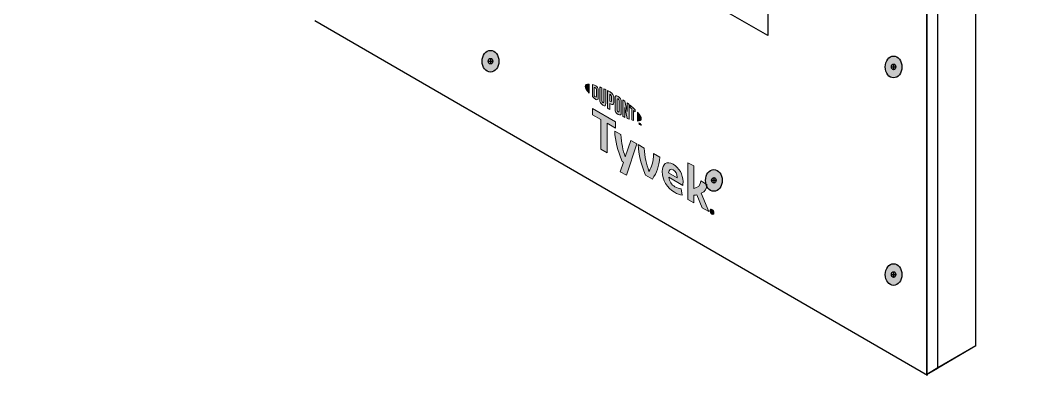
# Model space of a CAD drawing. Header units: inches. Extents: x -20.7 to 76.3, y -55.2 to 19.1.
# Drawn here: x 57.43 to 63.53, y -47.46 to -45.18 of the extents above; entities that cross this region are included whole.
import ezdxf

# ---------------------------------------------------------------- set-up
doc = ezdxf.new("R2010")
doc.units = ezdxf.units.IN
doc.header["$MEASUREMENT"] = 0
for name, color, linetype, lineweight in [('G-ANNO-TTLB', 7, 'Continuous', 0), ('LOGOS', 7, 'Continuous', 0), ('TYVEK', 7, 'Continuous', 0), ('wall scratch', 7, 'Continuous', 0)]:
    doc.layers.add(name, color=color, linetype=linetype, lineweight=lineweight)

# ---------------------------------------------------------------- blocks, each defined once
blk = doc.blocks.new('Block_142')
at = {"layer": 'TYVEK', "color": 2, "lineweight": 25, "true_color": 0xffff00}
for points in [[(60.5422, -41.8485)], [(60.5422, -46.0348)]]:
    blk.add_lwpolyline(points, dxfattribs=at)
blk = doc.blocks.new('Block_143')
at = {"layer": 'TYVEK', "color": 1, "lineweight": 25, "true_color": 0xff0000}
for points in [[(60.545, -41.5139)], [(60.545, -46.0307)]]:
    blk.add_lwpolyline(points, dxfattribs=at)
blk = doc.blocks.new('Block_548')
at = {"layer": 'LOGOS', "true_color": 0x848484, "transparency": 33554687}
h = blk.add_hatch(color=252, dxfattribs=at)
h.dxf.hatch_style = 2
edge = h.paths.add_edge_path()
edge.add_spline(control_points=[(60.8743, -45.5824), (60.8743, -45.5924), (60.8828, -45.6067), (60.8976, -45.6233), (60.8976, -45.6233), (60.8976, -45.5685), (60.8976, -45.5685), (60.8828, -45.568), (60.8743, -45.5724), (60.8743, -45.5824)], knot_values=[0, 0, 0, 0, 1, 1, 1, 2, 2, 2, 3, 3, 3, 3], degree=3, periodic=0)
h = blk.add_hatch(color=252, dxfattribs=at)
h.dxf.hatch_style = 2
edge = h.paths.add_edge_path()
edge.add_spline(control_points=[(60.9422, -45.6439), (60.9422, -45.6481), (60.94, -45.6482), (60.9373, -45.6467), (60.9353, -45.6455), (60.9321, -45.6428), (60.9295, -45.6405), (60.9295, -45.6405), (60.9295, -45.5882), (60.9295, -45.5882), (60.9321, -45.5889), (60.9353, -45.5899), (60.9373, -45.5911), (60.94, -45.5926), (60.9422, -45.5952), (60.9422, -45.5994), (60.9422, -45.5994), (60.9422, -45.6439), (60.9422, -45.6439)], knot_values=[0, 0, 0, 0, 1, 1, 1, 2, 2, 2, 3, 3, 3, 4, 4, 4, 5, 5, 5, 6, 6, 6, 6], degree=3, periodic=0)
edge = h.paths.add_edge_path()
edge.add_spline(control_points=[(60.939, -45.5784), (60.9349, -45.576), (60.9289, -45.5739), (60.9181, -45.5715), (60.9181, -45.5715), (60.9181, -45.6441), (60.9181, -45.6441), (60.9276, -45.6529), (60.9349, -45.659), (60.939, -45.6614), (60.9486, -45.6669), (60.954, -45.6633), (60.954, -45.6526), (60.954, -45.6526), (60.954, -45.6044), (60.954, -45.6044), (60.954, -45.5937), (60.9486, -45.5839), (60.939, -45.5784)], knot_values=[0, 0, 0, 0, 1, 1, 1, 2, 2, 2, 3, 3, 3, 4, 4, 4, 5, 5, 5, 6, 6, 6, 6], degree=3, periodic=0)
h = blk.add_hatch(color=252, dxfattribs=at)
h.dxf.hatch_style = 2
edge = h.paths.add_edge_path()
edge.add_spline(control_points=[(60.9872, -45.6784), (60.9872, -45.6826), (60.9859, -45.6845), (60.9814, -45.6813), (60.9769, -45.678), (60.9757, -45.6752), (60.9757, -45.6702), (60.9757, -45.6702), (60.9757, -45.5912), (60.9757, -45.5912), (60.9727, -45.5899), (60.966, -45.5871), (60.9632, -45.5859), (60.9632, -45.5859), (60.9632, -45.6658), (60.9632, -45.6658), (60.9632, -45.6785), (60.9686, -45.6866), (60.9814, -45.6957), (60.9931, -45.704), (61.0002, -45.7013), (61.0002, -45.6872), (61.0002, -45.6872), (61.0002, -45.6028), (61.0002, -45.6028), (60.9978, -45.6015), (60.9898, -45.5977), (60.9872, -45.5965), (60.9872, -45.5965), (60.9872, -45.6784), (60.9872, -45.6784)], knot_values=[0, 0, 0, 0, 1, 1, 1, 2, 2, 2, 3, 3, 3, 4, 4, 4, 5, 5, 5, 6, 6, 6, 7, 7, 7, 8, 8, 8, 9, 9, 9, 10, 10, 10, 10], degree=3, periodic=0)
h = blk.add_hatch(color=252, dxfattribs=at)
h.dxf.hatch_style = 2
edge = h.paths.add_edge_path()
edge.add_spline(control_points=[(61.0347, -45.6711), (61.0347, -45.6757), (61.0333, -45.6772), (61.028, -45.6742), (61.028, -45.6742), (61.0234, -45.6715), (61.0234, -45.6715), (61.0234, -45.6715), (61.0234, -45.6296), (61.0234, -45.6296), (61.0255, -45.6306), (61.0265, -45.6312), (61.0278, -45.6319), (61.0335, -45.6353), (61.0347, -45.6384), (61.0347, -45.6431), (61.0347, -45.6431), (61.0347, -45.6711), (61.0347, -45.6711)], knot_values=[0, 0, 0, 0, 1, 1, 1, 2, 2, 2, 3, 3, 3, 4, 4, 4, 5, 5, 5, 6, 6, 6, 6], degree=3, periodic=0)
edge = h.paths.add_edge_path()
edge.add_spline(control_points=[(61.0285, -45.6175), (61.0263, -45.6162), (61.018, -45.6118), (61.0104, -45.6079), (61.0104, -45.6079), (61.0104, -45.7142), (61.0104, -45.7142), (61.013, -45.7159), (61.0198, -45.7202), (61.0234, -45.7224), (61.0234, -45.7224), (61.0234, -45.6863), (61.0234, -45.6863), (61.0234, -45.6863), (61.0285, -45.6892), (61.0285, -45.6892), (61.0422, -45.6971), (61.0478, -45.6933), (61.0478, -45.6798), (61.0478, -45.6798), (61.0478, -45.6485), (61.0478, -45.6485), (61.0478, -45.6353), (61.0415, -45.625), (61.0285, -45.6175)], knot_values=[0, 0, 0, 0, 1, 1, 1, 2, 2, 2, 3, 3, 3, 4, 4, 4, 5, 5, 5, 6, 6, 6, 7, 7, 7, 8, 8, 8, 8], degree=3, periodic=0)
h = blk.add_hatch(color=252, dxfattribs=at)
h.dxf.hatch_style = 2
edge = h.paths.add_edge_path()
edge.add_spline(control_points=[(61.0812, -45.7351), (61.0812, -45.7393), (61.08, -45.7408), (61.0754, -45.7383), (61.0706, -45.7357), (61.0693, -45.7326), (61.0693, -45.7283), (61.0693, -45.7283), (61.0693, -45.662), (61.0693, -45.662), (61.0693, -45.6576), (61.0706, -45.656), (61.0754, -45.6589), (61.08, -45.6617), (61.0812, -45.6646), (61.0812, -45.6688), (61.0812, -45.6688), (61.0812, -45.7351), (61.0812, -45.7351)], knot_values=[0, 0, 0, 0, 1, 1, 1, 2, 2, 2, 3, 3, 3, 4, 4, 4, 5, 5, 5, 6, 6, 6, 6], degree=3, periodic=0)
edge = h.paths.add_edge_path()
edge.add_spline(control_points=[(61.0754, -45.644), (61.0633, -45.6364), (61.0561, -45.6383), (61.0561, -45.6523), (61.0561, -45.6523), (61.0561, -45.7219), (61.0561, -45.7219), (61.0561, -45.7366), (61.0626, -45.7465), (61.0754, -45.7532), (61.0879, -45.7598), (61.0944, -45.7581), (61.0944, -45.7424), (61.0944, -45.7424), (61.0944, -45.676), (61.0944, -45.676), (61.0944, -45.661), (61.0885, -45.6523), (61.0754, -45.644)], knot_values=[0, 0, 0, 0, 1, 1, 1, 2, 2, 2, 3, 3, 3, 4, 4, 4, 5, 5, 5, 6, 6, 6, 6], degree=3, periodic=0)
h = blk.add_hatch(color=252, dxfattribs=at)
h.dxf.hatch_style = 2
edge = h.paths.add_edge_path()
edge.add_spline(control_points=[(61.1305, -45.7351), (61.1305, -45.7351), (61.1161, -45.6727), (61.1161, -45.6727), (61.1121, -45.6698), (61.1074, -45.6665), (61.1037, -45.664), (61.1037, -45.664), (61.1037, -45.766), (61.1037, -45.766), (61.1063, -45.7672), (61.1129, -45.7701), (61.1163, -45.7716), (61.1163, -45.7716), (61.1152, -45.7109), (61.1152, -45.7109), (61.1152, -45.7109), (61.1305, -45.7775), (61.1305, -45.7775), (61.1338, -45.7787), (61.1385, -45.7805), (61.1417, -45.7817), (61.1417, -45.7817), (61.1417, -45.692), (61.1417, -45.692), (61.1384, -45.6894), (61.1325, -45.6849), (61.1296, -45.6827), (61.1296, -45.6827), (61.1305, -45.7351), (61.1305, -45.7351)], knot_values=[0, 0, 0, 0, 1, 1, 1, 2, 2, 2, 3, 3, 3, 4, 4, 4, 5, 5, 5, 6, 6, 6, 7, 7, 7, 8, 8, 8, 9, 9, 9, 10, 10, 10, 10], degree=3, periodic=0)
h = blk.add_hatch(color=252, dxfattribs=at)
h.dxf.hatch_style = 2
edge = h.paths.add_edge_path()
edge.add_spline(control_points=[(61.1481, -45.7114), (61.1513, -45.7139), (61.1545, -45.7165), (61.1576, -45.7191), (61.1576, -45.7191), (61.1576, -45.7869), (61.1576, -45.7869), (61.1604, -45.7878), (61.1657, -45.7893), (61.1693, -45.7901), (61.1693, -45.7901), (61.1693, -45.729), (61.1693, -45.729), (61.1726, -45.732), (61.1758, -45.7348), (61.1788, -45.7375), (61.1788, -45.7375), (61.1788, -45.7244), (61.1788, -45.7244), (61.1695, -45.7154), (61.1597, -45.7067), (61.1481, -45.6972), (61.1481, -45.6972), (61.1481, -45.7114), (61.1481, -45.7114)], knot_values=[0, 0, 0, 0, 1, 1, 1, 2, 2, 2, 3, 3, 3, 4, 4, 4, 5, 5, 5, 6, 6, 6, 7, 7, 7, 8, 8, 8, 8], degree=3, periodic=0)
h = blk.add_hatch(color=252, dxfattribs=at)
h.dxf.hatch_style = 2
edge = h.paths.add_edge_path()
edge.add_spline(control_points=[(61.2161, -45.7797), (61.2161, -45.7897), (61.2076, -45.7942), (61.1928, -45.7937), (61.1928, -45.7937), (61.1928, -45.7389), (61.1928, -45.7389), (61.2076, -45.7555), (61.2161, -45.7697), (61.2161, -45.7797)], knot_values=[0, 0, 0, 0, 1, 1, 1, 2, 2, 2, 3, 3, 3, 3], degree=3, periodic=0)
h = blk.add_hatch(color=252, dxfattribs=at)
h.dxf.hatch_style = 2
edge = h.paths.add_edge_path()
edge.add_spline(control_points=[(61.2092, -45.8086), (61.2092, -45.8086), (61.2106, -45.8094), (61.2106, -45.8094), (61.2106, -45.8094), (61.2126, -45.8144), (61.2126, -45.8144), (61.2126, -45.8144), (61.2147, -45.8118), (61.2147, -45.8118), (61.2147, -45.8118), (61.2161, -45.8126), (61.2161, -45.8126), (61.2161, -45.8126), (61.2161, -45.8205), (61.2161, -45.8205), (61.2161, -45.8205), (61.2148, -45.8198), (61.2148, -45.8198), (61.2148, -45.8198), (61.2148, -45.8142), (61.2148, -45.8142), (61.2148, -45.8142), (61.2127, -45.8167), (61.2127, -45.8167), (61.2127, -45.8167), (61.2126, -45.8166), (61.2126, -45.8166), (61.2126, -45.8166), (61.2104, -45.8116), (61.2104, -45.8116), (61.2104, -45.8116), (61.2104, -45.8173), (61.2104, -45.8173), (61.2104, -45.8173), (61.2092, -45.8165), (61.2092, -45.8165), (61.2092, -45.8165), (61.2092, -45.8086), (61.2092, -45.8086)], knot_values=[0, 0, 0, 0, 1, 1, 1, 2, 2, 2, 3, 3, 3, 4, 4, 4, 5, 5, 5, 6, 6, 6, 7, 7, 7, 8, 8, 8, 9, 9, 9, 10, 10, 10, 11, 11, 11, 12, 12, 12, 13, 13, 13, 13], degree=3, periodic=0)
edge = h.paths.add_edge_path()
edge.add_spline(control_points=[(61.2042, -45.8072), (61.2042, -45.8072), (61.2021, -45.8059), (61.2021, -45.8059), (61.2021, -45.8059), (61.2021, -45.8046), (61.2021, -45.8046), (61.2021, -45.8046), (61.2077, -45.8078), (61.2077, -45.8078), (61.2077, -45.8078), (61.2077, -45.8092), (61.2077, -45.8092), (61.2077, -45.8092), (61.2056, -45.8079), (61.2056, -45.8079), (61.2056, -45.8079), (61.2056, -45.8144), (61.2056, -45.8144), (61.2056, -45.8144), (61.2042, -45.8137), (61.2042, -45.8137), (61.2042, -45.8137), (61.2042, -45.8072), (61.2042, -45.8072)], knot_values=[0, 0, 0, 0, 1, 1, 1, 2, 2, 2, 3, 3, 3, 4, 4, 4, 5, 5, 5, 6, 6, 6, 7, 7, 7, 8, 8, 8, 8], degree=3, periodic=0)
at = {"layer": 'LOGOS'}
for points, knots in [([(60.8743, -45.5824), (60.8743, -45.5924), (60.8828, -45.6067), (60.8976, -45.6233), (60.8976, -45.6233), (60.8976, -45.5685), (60.8976, -45.5685), (60.8828, -45.568), (60.8743, -45.5724), (60.8743, -45.5824)], [0, 0, 0, 0, 1, 1, 1, 2, 2, 2, 3, 3, 3, 3]), ([(60.939, -45.5784), (60.9349, -45.576), (60.9289, -45.5739), (60.9181, -45.5715), (60.9181, -45.5715), (60.9181, -45.6441), (60.9181, -45.6441), (60.9276, -45.6529), (60.9349, -45.659), (60.939, -45.6614), (60.9486, -45.6669), (60.954, -45.6633), (60.954, -45.6526), (60.954, -45.6526), (60.954, -45.6044), (60.954, -45.6044), (60.954, -45.5937), (60.9486, -45.5839), (60.939, -45.5784)], [0, 0, 0, 0, 1, 1, 1, 2, 2, 2, 3, 3, 3, 4, 4, 4, 5, 5, 5, 6, 6, 6, 6]), ([(60.9422, -45.6439), (60.9422, -45.6481), (60.94, -45.6482), (60.9373, -45.6467), (60.9353, -45.6455), (60.9321, -45.6428), (60.9295, -45.6405), (60.9295, -45.6405), (60.9295, -45.5882), (60.9295, -45.5882), (60.9321, -45.5889), (60.9353, -45.5899), (60.9373, -45.5911), (60.94, -45.5926), (60.9422, -45.5952), (60.9422, -45.5994), (60.9422, -45.5994), (60.9422, -45.6439), (60.9422, -45.6439)], [0, 0, 0, 0, 1, 1, 1, 2, 2, 2, 3, 3, 3, 4, 4, 4, 5, 5, 5, 6, 6, 6, 6]), ([(60.9872, -45.6784), (60.9872, -45.6826), (60.9859, -45.6845), (60.9814, -45.6813), (60.9769, -45.678), (60.9757, -45.6752), (60.9757, -45.6702), (60.9757, -45.6702), (60.9757, -45.5912), (60.9757, -45.5912), (60.9727, -45.5899), (60.966, -45.5871), (60.9632, -45.5859), (60.9632, -45.5859), (60.9632, -45.6658), (60.9632, -45.6658), (60.9632, -45.6785), (60.9686, -45.6866), (60.9814, -45.6957), (60.9931, -45.704), (61.0002, -45.7013), (61.0002, -45.6872), (61.0002, -45.6872), (61.0002, -45.6028), (61.0002, -45.6028), (60.9978, -45.6015), (60.9898, -45.5977), (60.9872, -45.5965), (60.9872, -45.5965), (60.9872, -45.6784), (60.9872, -45.6784)], [0, 0, 0, 0, 1, 1, 1, 2, 2, 2, 3, 3, 3, 4, 4, 4, 5, 5, 5, 6, 6, 6, 7, 7, 7, 8, 8, 8, 9, 9, 9, 10, 10, 10, 10]), ([(61.0285, -45.6175), (61.0263, -45.6162), (61.018, -45.6118), (61.0104, -45.6079), (61.0104, -45.6079), (61.0104, -45.7142), (61.0104, -45.7142), (61.013, -45.7159), (61.0198, -45.7202), (61.0234, -45.7224), (61.0234, -45.7224), (61.0234, -45.6863), (61.0234, -45.6863), (61.0234, -45.6863), (61.0285, -45.6892), (61.0285, -45.6892), (61.0422, -45.6971), (61.0478, -45.6933), (61.0478, -45.6798), (61.0478, -45.6798), (61.0478, -45.6485), (61.0478, -45.6485), (61.0478, -45.6353), (61.0415, -45.625), (61.0285, -45.6175)], [0, 0, 0, 0, 1, 1, 1, 2, 2, 2, 3, 3, 3, 4, 4, 4, 5, 5, 5, 6, 6, 6, 7, 7, 7, 8, 8, 8, 8]), ([(61.0347, -45.6711), (61.0347, -45.6757), (61.0333, -45.6772), (61.028, -45.6742), (61.028, -45.6742), (61.0234, -45.6715), (61.0234, -45.6715), (61.0234, -45.6715), (61.0234, -45.6296), (61.0234, -45.6296), (61.0255, -45.6306), (61.0265, -45.6312), (61.0278, -45.6319), (61.0335, -45.6353), (61.0347, -45.6384), (61.0347, -45.6431), (61.0347, -45.6431), (61.0347, -45.6711), (61.0347, -45.6711)], [0, 0, 0, 0, 1, 1, 1, 2, 2, 2, 3, 3, 3, 4, 4, 4, 5, 5, 5, 6, 6, 6, 6]), ([(61.0754, -45.644), (61.0633, -45.6364), (61.0561, -45.6383), (61.0561, -45.6523), (61.0561, -45.6523), (61.0561, -45.7219), (61.0561, -45.7219), (61.0561, -45.7366), (61.0626, -45.7465), (61.0754, -45.7532), (61.0879, -45.7598), (61.0944, -45.7581), (61.0944, -45.7424), (61.0944, -45.7424), (61.0944, -45.676), (61.0944, -45.676), (61.0944, -45.661), (61.0885, -45.6523), (61.0754, -45.644)], [0, 0, 0, 0, 1, 1, 1, 2, 2, 2, 3, 3, 3, 4, 4, 4, 5, 5, 5, 6, 6, 6, 6]), ([(61.0812, -45.7351), (61.0812, -45.7393), (61.08, -45.7408), (61.0754, -45.7383), (61.0706, -45.7357), (61.0693, -45.7326), (61.0693, -45.7283), (61.0693, -45.7283), (61.0693, -45.662), (61.0693, -45.662), (61.0693, -45.6576), (61.0706, -45.656), (61.0754, -45.6589), (61.08, -45.6617), (61.0812, -45.6646), (61.0812, -45.6688), (61.0812, -45.6688), (61.0812, -45.7351), (61.0812, -45.7351)], [0, 0, 0, 0, 1, 1, 1, 2, 2, 2, 3, 3, 3, 4, 4, 4, 5, 5, 5, 6, 6, 6, 6]), ([(61.1305, -45.7351), (61.1305, -45.7351), (61.1161, -45.6727), (61.1161, -45.6727), (61.1121, -45.6698), (61.1074, -45.6665), (61.1037, -45.664), (61.1037, -45.664), (61.1037, -45.766), (61.1037, -45.766), (61.1063, -45.7672), (61.1129, -45.7701), (61.1163, -45.7716), (61.1163, -45.7716), (61.1152, -45.7109), (61.1152, -45.7109), (61.1152, -45.7109), (61.1305, -45.7775), (61.1305, -45.7775), (61.1338, -45.7787), (61.1385, -45.7805), (61.1417, -45.7817), (61.1417, -45.7817), (61.1417, -45.692), (61.1417, -45.692), (61.1384, -45.6894), (61.1325, -45.6849), (61.1296, -45.6827), (61.1296, -45.6827), (61.1305, -45.7351), (61.1305, -45.7351)], [0, 0, 0, 0, 1, 1, 1, 2, 2, 2, 3, 3, 3, 4, 4, 4, 5, 5, 5, 6, 6, 6, 7, 7, 7, 8, 8, 8, 9, 9, 9, 10, 10, 10, 10]), ([(61.1481, -45.7114), (61.1513, -45.7139), (61.1545, -45.7165), (61.1576, -45.7191), (61.1576, -45.7191), (61.1576, -45.7869), (61.1576, -45.7869), (61.1604, -45.7878), (61.1657, -45.7893), (61.1693, -45.7901), (61.1693, -45.7901), (61.1693, -45.729), (61.1693, -45.729), (61.1726, -45.732), (61.1758, -45.7348), (61.1788, -45.7375), (61.1788, -45.7375), (61.1788, -45.7244), (61.1788, -45.7244), (61.1695, -45.7154), (61.1597, -45.7067), (61.1481, -45.6972), (61.1481, -45.6972), (61.1481, -45.7114), (61.1481, -45.7114)], [0, 0, 0, 0, 1, 1, 1, 2, 2, 2, 3, 3, 3, 4, 4, 4, 5, 5, 5, 6, 6, 6, 7, 7, 7, 8, 8, 8, 8]), ([(61.2161, -45.7797), (61.2161, -45.7897), (61.2076, -45.7942), (61.1928, -45.7937), (61.1928, -45.7937), (61.1928, -45.7389), (61.1928, -45.7389), (61.2076, -45.7555), (61.2161, -45.7697), (61.2161, -45.7797)], [0, 0, 0, 0, 1, 1, 1, 2, 2, 2, 3, 3, 3, 3]), ([(61.2042, -45.8072), (61.2042, -45.8072), (61.2021, -45.8059), (61.2021, -45.8059), (61.2021, -45.8059), (61.2021, -45.8046), (61.2021, -45.8046), (61.2021, -45.8046), (61.2077, -45.8078), (61.2077, -45.8078), (61.2077, -45.8078), (61.2077, -45.8092), (61.2077, -45.8092), (61.2077, -45.8092), (61.2056, -45.8079), (61.2056, -45.8079), (61.2056, -45.8079), (61.2056, -45.8144), (61.2056, -45.8144), (61.2056, -45.8144), (61.2042, -45.8137), (61.2042, -45.8137), (61.2042, -45.8137), (61.2042, -45.8072), (61.2042, -45.8072)], [0, 0, 0, 0, 1, 1, 1, 2, 2, 2, 3, 3, 3, 4, 4, 4, 5, 5, 5, 6, 6, 6, 7, 7, 7, 8, 8, 8, 8]), ([(61.2092, -45.8086), (61.2092, -45.8086), (61.2106, -45.8094), (61.2106, -45.8094), (61.2106, -45.8094), (61.2126, -45.8144), (61.2126, -45.8144), (61.2126, -45.8144), (61.2147, -45.8118), (61.2147, -45.8118), (61.2147, -45.8118), (61.2161, -45.8126), (61.2161, -45.8126), (61.2161, -45.8126), (61.2161, -45.8205), (61.2161, -45.8205), (61.2161, -45.8205), (61.2148, -45.8198), (61.2148, -45.8198), (61.2148, -45.8198), (61.2148, -45.8142), (61.2148, -45.8142), (61.2148, -45.8142), (61.2127, -45.8167), (61.2127, -45.8167), (61.2127, -45.8167), (61.2126, -45.8166), (61.2126, -45.8166), (61.2126, -45.8166), (61.2104, -45.8116), (61.2104, -45.8116), (61.2104, -45.8116), (61.2104, -45.8173), (61.2104, -45.8173), (61.2104, -45.8173), (61.2092, -45.8165), (61.2092, -45.8165), (61.2092, -45.8165), (61.2092, -45.8086), (61.2092, -45.8086)], [0, 0, 0, 0, 1, 1, 1, 2, 2, 2, 3, 3, 3, 4, 4, 4, 5, 5, 5, 6, 6, 6, 7, 7, 7, 8, 8, 8, 9, 9, 9, 10, 10, 10, 11, 11, 11, 12, 12, 12, 13, 13, 13, 13])]:
    blk.add_open_spline(points, degree=3, knots=knots, dxfattribs=at)
blk = doc.blocks.new('Block_552')
at = {"layer": 'LOGOS', "true_color": 0x848484, "transparency": 33554687}
h = blk.add_hatch(color=252, dxfattribs=at)
h.dxf.hatch_style = 2
h.paths.add_polyline_path([(61.0584, -45.7981), (60.9181, -45.7171), (60.9181, -45.7552), (60.9688, -45.7845), (60.9688, -45.965), (61.0078, -45.9875), (61.0078, -45.807), (61.0584, -45.8362)])
h = blk.add_hatch(color=252, dxfattribs=at)
h.dxf.hatch_style = 2
edge = h.paths.add_edge_path()
edge.add_spline(control_points=[(61.2916, -45.9918), (61.2892, -46.0438), (61.2788, -46.074), (61.2628, -46.1), (61.2472, -46.0558), (61.2372, -46.0137), (61.2342, -45.9586), (61.2342, -45.9586), (61.1963, -45.9367), (61.1963, -45.9367), (61.2004, -46.0019), (61.2126, -46.0492), (61.2421, -46.1227), (61.2421, -46.1227), (61.2837, -46.1468), (61.2837, -46.1468), (61.3121, -46.1066), (61.3238, -46.0731), (61.3292, -46.0135), (61.3292, -46.0135), (61.2916, -45.9918), (61.2916, -45.9918)], knot_values=[0, 0, 0, 0, 1, 1, 1, 2, 2, 2, 3, 3, 3, 4, 4, 4, 5, 5, 5, 6, 6, 6, 7, 7, 7, 7], degree=3, periodic=0)
h = blk.add_hatch(color=252, dxfattribs=at)
h.dxf.hatch_style = 2
edge = h.paths.add_edge_path()
edge.add_spline(control_points=[(61.3829, -46.1091), (61.3829, -46.1091), (61.4346, -46.139), (61.4346, -46.139), (61.4346, -46.139), (61.4346, -46.1352), (61.4346, -46.1352), (61.4346, -46.1177), (61.4265, -46.1002), (61.4115, -46.0916), (61.3957, -46.0825), (61.3853, -46.0893), (61.3829, -46.1091)], knot_values=[0, 0, 0, 0, 1, 1, 1, 2, 2, 2, 3, 3, 3, 4, 4, 4, 4], degree=3, periodic=0)
edge = h.paths.add_edge_path()
edge.add_spline(control_points=[(61.4654, -46.2448), (61.4534, -46.2441), (61.4357, -46.2383), (61.4178, -46.2279), (61.3739, -46.2026), (61.3439, -46.1534), (61.3439, -46.1016), (61.3439, -46.0519), (61.3714, -46.0341), (61.4115, -46.0572), (61.4472, -46.0778), (61.4706, -46.1204), (61.4706, -46.1622), (61.4706, -46.1716), (61.4701, -46.1794), (61.4695, -46.1853), (61.4695, -46.1853), (61.3834, -46.1356), (61.3834, -46.1356), (61.387, -46.1627), (61.3998, -46.1813), (61.4216, -46.1939), (61.4349, -46.2016), (61.4477, -46.2056), (61.4594, -46.2067), (61.4594, -46.2067), (61.4654, -46.2448), (61.4654, -46.2448)], knot_values=[0, 0, 0, 0, 1, 1, 1, 2, 2, 2, 3, 3, 3, 4, 4, 4, 5, 5, 5, 6, 6, 6, 7, 7, 7, 8, 8, 8, 9, 9, 9, 9], degree=3, periodic=0)
h = blk.add_hatch(color=252, dxfattribs=at)
h.dxf.hatch_style = 2
edge = h.paths.add_edge_path()
edge.add_spline(control_points=[(61.582, -46.2337), (61.582, -46.2337), (61.6272, -46.3451), (61.6272, -46.3451), (61.6272, -46.3451), (61.5864, -46.3215), (61.5864, -46.3215), (61.5864, -46.3215), (61.555, -46.2425), (61.555, -46.2425), (61.5493, -46.2439), (61.5433, -46.2451), (61.5368, -46.246), (61.5368, -46.246), (61.5368, -46.2929), (61.5368, -46.2929), (61.5368, -46.2929), (61.4992, -46.2712), (61.4992, -46.2712), (61.4992, -46.2712), (61.4992, -46.0473), (61.4992, -46.0473), (61.4992, -46.0473), (61.5368, -46.0668), (61.5368, -46.0668), (61.5368, -46.0668), (61.5368, -46.2045), (61.5368, -46.2045), (61.5624, -46.2003), (61.5749, -46.1856), (61.5793, -46.1579), (61.5793, -46.1579), (61.6166, -46.1794), (61.6166, -46.1794), (61.6158, -46.2058), (61.6038, -46.2229), (61.582, -46.2337)], knot_values=[0, 0, 0, 0, 1, 1, 1, 2, 2, 2, 3, 3, 3, 4, 4, 4, 5, 5, 5, 6, 6, 6, 7, 7, 7, 8, 8, 8, 9, 9, 9, 10, 10, 10, 11, 11, 11, 12, 12, 12, 12], degree=3, periodic=0)
at = {"layer": 'LOGOS'}
blk.add_lwpolyline([(61.0584, -45.7981), (60.9181, -45.7171), (60.9181, -45.7552), (60.9688, -45.7845), (60.9688, -45.965), (61.0078, -45.9875), (61.0078, -45.807), (61.0584, -45.8362)], close=True, dxfattribs=at)
for points, knots in [([(61.2916, -45.9918), (61.2892, -46.0438), (61.2788, -46.074), (61.2628, -46.1), (61.2472, -46.0558), (61.2372, -46.0137), (61.2342, -45.9586), (61.2342, -45.9586), (61.1963, -45.9367), (61.1963, -45.9367), (61.2004, -46.0019), (61.2126, -46.0492), (61.2421, -46.1227), (61.2421, -46.1227), (61.2837, -46.1468), (61.2837, -46.1468), (61.3121, -46.1066), (61.3238, -46.0731), (61.3292, -46.0135), (61.3292, -46.0135), (61.2916, -45.9918), (61.2916, -45.9918)], [0, 0, 0, 0, 1, 1, 1, 2, 2, 2, 3, 3, 3, 4, 4, 4, 5, 5, 5, 6, 6, 6, 7, 7, 7, 7]), ([(61.4654, -46.2448), (61.4534, -46.2441), (61.4357, -46.2383), (61.4178, -46.2279), (61.3739, -46.2026), (61.3439, -46.1534), (61.3439, -46.1016), (61.3439, -46.0519), (61.3714, -46.0341), (61.4115, -46.0572), (61.4472, -46.0778), (61.4706, -46.1204), (61.4706, -46.1622), (61.4706, -46.1716), (61.4701, -46.1794), (61.4695, -46.1853), (61.4695, -46.1853), (61.3834, -46.1356), (61.3834, -46.1356), (61.387, -46.1627), (61.3998, -46.1813), (61.4216, -46.1939), (61.4349, -46.2016), (61.4477, -46.2056), (61.4594, -46.2067), (61.4594, -46.2067), (61.4654, -46.2448), (61.4654, -46.2448)], [0, 0, 0, 0, 1, 1, 1, 2, 2, 2, 3, 3, 3, 4, 4, 4, 5, 5, 5, 6, 6, 6, 7, 7, 7, 8, 8, 8, 9, 9, 9, 9]), ([(61.582, -46.2337), (61.582, -46.2337), (61.6272, -46.3451), (61.6272, -46.3451), (61.6272, -46.3451), (61.5864, -46.3215), (61.5864, -46.3215), (61.5864, -46.3215), (61.555, -46.2425), (61.555, -46.2425), (61.5493, -46.2439), (61.5433, -46.2451), (61.5368, -46.246), (61.5368, -46.246), (61.5368, -46.2929), (61.5368, -46.2929), (61.5368, -46.2929), (61.4992, -46.2712), (61.4992, -46.2712), (61.4992, -46.2712), (61.4992, -46.0473), (61.4992, -46.0473), (61.4992, -46.0473), (61.5368, -46.0668), (61.5368, -46.0668), (61.5368, -46.0668), (61.5368, -46.2045), (61.5368, -46.2045), (61.5624, -46.2003), (61.5749, -46.1856), (61.5793, -46.1579), (61.5793, -46.1579), (61.6166, -46.1794), (61.6166, -46.1794), (61.6158, -46.2058), (61.6038, -46.2229), (61.582, -46.2337)], [0, 0, 0, 0, 1, 1, 1, 2, 2, 2, 3, 3, 3, 4, 4, 4, 5, 5, 5, 6, 6, 6, 7, 7, 7, 8, 8, 8, 9, 9, 9, 10, 10, 10, 11, 11, 11, 12, 12, 12, 12]), ([(61.3829, -46.1091), (61.3829, -46.1091), (61.4346, -46.139), (61.4346, -46.139), (61.4346, -46.139), (61.4346, -46.1352), (61.4346, -46.1352), (61.4346, -46.1177), (61.4265, -46.1002), (61.4115, -46.0916), (61.3957, -46.0825), (61.3853, -46.0893), (61.3829, -46.1091)], [0, 0, 0, 0, 1, 1, 1, 2, 2, 2, 3, 3, 3, 4, 4, 4, 4])]:
    blk.add_open_spline(points, degree=3, knots=knots, dxfattribs=at)
blk = doc.blocks.new('Block_551')
at = {"layer": 'LOGOS', "true_color": 0x848484, "transparency": 33554687}
h = blk.add_hatch(color=252, dxfattribs=at)
h.dxf.hatch_style = 2
edge = h.paths.add_edge_path()
edge.add_spline(control_points=[(61.152, -45.9112), (61.152, -45.9112), (61.1183, -46.0118), (61.1183, -46.0118), (61.1039, -45.9697), (61.0946, -45.929), (61.0917, -45.8764), (61.0917, -45.8764), (61.0539, -45.8545), (61.0539, -45.8545), (61.058, -45.9196), (61.0702, -45.967), (61.0996, -46.0405), (61.0996, -46.0405), (61.1072, -46.0449), (61.1072, -46.0449), (61.1072, -46.0449), (61.0879, -46.1024), (61.0879, -46.1024), (61.0879, -46.1024), (61.1255, -46.1241), (61.1255, -46.1241), (61.1255, -46.1241), (61.1896, -45.9329), (61.1896, -45.9329), (61.1896, -45.9329), (61.152, -45.9112), (61.152, -45.9112)], knot_values=[0, 0, 0, 0, 1, 1, 1, 2, 2, 2, 3, 3, 3, 4, 4, 4, 5, 5, 5, 6, 6, 6, 7, 7, 7, 8, 8, 8, 9, 9, 9, 9], degree=3, periodic=0)
at = {"layer": 'LOGOS'}
blk.add_open_spline([(61.152, -45.9112), (61.152, -45.9112), (61.1183, -46.0118), (61.1183, -46.0118), (61.1039, -45.9697), (61.0946, -45.929), (61.0917, -45.8764), (61.0917, -45.8764), (61.0539, -45.8545), (61.0539, -45.8545), (61.058, -45.9196), (61.0702, -45.967), (61.0996, -46.0405), (61.0996, -46.0405), (61.1072, -46.0449), (61.1072, -46.0449), (61.1072, -46.0449), (61.0879, -46.1024), (61.0879, -46.1024), (61.0879, -46.1024), (61.1255, -46.1241), (61.1255, -46.1241), (61.1255, -46.1241), (61.1896, -45.9329), (61.1896, -45.9329), (61.1896, -45.9329), (61.152, -45.9112), (61.152, -45.9112)], degree=3, knots=[0, 0, 0, 0, 1, 1, 1, 2, 2, 2, 3, 3, 3, 4, 4, 4, 5, 5, 5, 6, 6, 6, 7, 7, 7, 8, 8, 8, 9, 9, 9, 9], dxfattribs=at)
blk.add_blockref('Block_552', (0, 0), dxfattribs=at)
blk = doc.blocks.new('Block_553')
at = {"layer": 'LOGOS', "true_color": 0x848484, "transparency": 33554687}
h = blk.add_hatch(color=252, dxfattribs=at)
h.dxf.hatch_style = 2
edge = h.paths.add_edge_path()
edge.add_spline(control_points=[(61.6453, -46.3408), (61.6453, -46.3408), (61.6453, -46.3449), (61.6453, -46.3449), (61.6453, -46.3449), (61.6468, -46.3458), (61.6468, -46.3458), (61.6483, -46.3467), (61.6491, -46.3467), (61.6491, -46.3451), (61.6491, -46.3436), (61.6483, -46.3426), (61.6468, -46.3417), (61.6468, -46.3417), (61.6453, -46.3408), (61.6453, -46.3408)], knot_values=[0, 0, 0, 0, 1, 1, 1, 2, 2, 2, 3, 3, 3, 4, 4, 4, 5, 5, 5, 5], degree=3, periodic=0)
edge = h.paths.add_edge_path()
edge.add_spline(control_points=[(61.6426, -46.3367), (61.6426, -46.3367), (61.6468, -46.3391), (61.6468, -46.3391), (61.6501, -46.341), (61.6517, -46.3437), (61.6517, -46.3466), (61.6517, -46.3486), (61.6509, -46.3495), (61.6494, -46.3493), (61.6502, -46.3516), (61.6512, -46.3539), (61.6526, -46.3565), (61.6526, -46.3565), (61.6494, -46.3547), (61.6494, -46.3547), (61.6482, -46.3524), (61.6474, -46.3503), (61.6467, -46.3482), (61.6467, -46.3482), (61.6453, -46.3474), (61.6453, -46.3474), (61.6453, -46.3474), (61.6453, -46.3523), (61.6453, -46.3523), (61.6453, -46.3523), (61.6426, -46.3508), (61.6426, -46.3508), (61.6426, -46.3508), (61.6426, -46.3367), (61.6426, -46.3367)], knot_values=[0, 0, 0, 0, 1, 1, 1, 2, 2, 2, 3, 3, 3, 4, 4, 4, 5, 5, 5, 6, 6, 6, 7, 7, 7, 8, 8, 8, 9, 9, 9, 10, 10, 10, 10], degree=3, periodic=0)
edge = h.paths.add_edge_path()
edge.add_spline(control_points=[(61.647, -46.3355), (61.641, -46.3321), (61.6377, -46.3341), (61.6377, -46.3411), (61.6377, -46.3482), (61.641, -46.354), (61.647, -46.3575), (61.6529, -46.3609), (61.6563, -46.359), (61.6563, -46.3519), (61.6563, -46.3448), (61.6529, -46.3389), (61.647, -46.3355)], knot_values=[0, 0, 0, 0, 1, 1, 1, 2, 2, 2, 3, 3, 3, 4, 4, 4, 4], degree=3, periodic=0)
edge = h.paths.add_edge_path()
edge.add_spline(control_points=[(61.647, -46.3327), (61.6543, -46.3369), (61.6591, -46.3451), (61.6591, -46.3535), (61.6591, -46.3619), (61.6542, -46.3644), (61.647, -46.3602), (61.6396, -46.356), (61.6349, -46.3479), (61.6349, -46.3395), (61.6349, -46.3311), (61.6396, -46.3285), (61.647, -46.3327)], knot_values=[0, 0, 0, 0, 1, 1, 1, 2, 2, 2, 3, 3, 3, 4, 4, 4, 4], degree=3, periodic=0)
at = {"layer": 'LOGOS'}
for points, knots in [([(61.647, -46.3327), (61.6543, -46.3369), (61.6591, -46.3451), (61.6591, -46.3535), (61.6591, -46.3619), (61.6542, -46.3644), (61.647, -46.3602), (61.6396, -46.356), (61.6349, -46.3479), (61.6349, -46.3395), (61.6349, -46.3311), (61.6396, -46.3285), (61.647, -46.3327)], [0, 0, 0, 0, 1, 1, 1, 2, 2, 2, 3, 3, 3, 4, 4, 4, 4]), ([(61.647, -46.3355), (61.641, -46.3321), (61.6377, -46.3341), (61.6377, -46.3411), (61.6377, -46.3482), (61.641, -46.354), (61.647, -46.3575), (61.6529, -46.3609), (61.6563, -46.359), (61.6563, -46.3519), (61.6563, -46.3448), (61.6529, -46.3389), (61.647, -46.3355)], [0, 0, 0, 0, 1, 1, 1, 2, 2, 2, 3, 3, 3, 4, 4, 4, 4]), ([(61.6426, -46.3367), (61.6426, -46.3367), (61.6468, -46.3391), (61.6468, -46.3391), (61.6501, -46.341), (61.6517, -46.3437), (61.6517, -46.3466), (61.6517, -46.3486), (61.6509, -46.3495), (61.6494, -46.3493), (61.6502, -46.3516), (61.6512, -46.3539), (61.6526, -46.3565), (61.6526, -46.3565), (61.6494, -46.3547), (61.6494, -46.3547), (61.6482, -46.3524), (61.6474, -46.3503), (61.6467, -46.3482), (61.6467, -46.3482), (61.6453, -46.3474), (61.6453, -46.3474), (61.6453, -46.3474), (61.6453, -46.3523), (61.6453, -46.3523), (61.6453, -46.3523), (61.6426, -46.3508), (61.6426, -46.3508), (61.6426, -46.3508), (61.6426, -46.3367), (61.6426, -46.3367)], [0, 0, 0, 0, 1, 1, 1, 2, 2, 2, 3, 3, 3, 4, 4, 4, 5, 5, 5, 6, 6, 6, 7, 7, 7, 8, 8, 8, 9, 9, 9, 10, 10, 10, 10]), ([(61.6453, -46.3408), (61.6453, -46.3408), (61.6453, -46.3449), (61.6453, -46.3449), (61.6453, -46.3449), (61.6468, -46.3458), (61.6468, -46.3458), (61.6483, -46.3467), (61.6491, -46.3467), (61.6491, -46.3451), (61.6491, -46.3436), (61.6483, -46.3426), (61.6468, -46.3417), (61.6468, -46.3417), (61.6453, -46.3408), (61.6453, -46.3408)], [0, 0, 0, 0, 1, 1, 1, 2, 2, 2, 3, 3, 3, 4, 4, 4, 5, 5, 5, 5])]:
    blk.add_open_spline(points, degree=3, knots=knots, dxfattribs=at)
blk = doc.blocks.new('Block_550')
at = {"layer": 'LOGOS'}
for name in ['Block_551', 'Block_553']:
    blk.add_blockref(name, (0, 0), dxfattribs=at)
blk = doc.blocks.new('Block_549')
at = {"layer": 'LOGOS'}
blk.add_blockref('Block_550', (0, 0), dxfattribs=at)
blk = doc.blocks.new('Block_547')
at = {"layer": 'LOGOS'}
for name in ['Block_548', 'Block_549']:
    blk.add_blockref(name, (0, 0), dxfattribs=at)

msp = doc.modelspace()

# ---------------------------------------------------------------- hatches: boundary and pattern name
at = {"layer": 'G-ANNO-TTLB', "true_color": 0xff00ff, "transparency": 33554687}
h = msp.add_hatch(color=6, dxfattribs=at)
edge = h.paths.add_edge_path()
edge.add_spline(control_points=[(71.8573, -54.9456), (71.8573, -54.9456), (31.1572, -54.9456), (31.1572, -54.9456), (31.1572, -54.9456), (31.1572, -20.8103), (31.1572, -20.8103), (31.1572, -20.8103), (71.8573, -20.8103), (71.8573, -20.8103), (71.8573, -20.8103), (71.8573, -54.9456), (71.8573, -54.9456)], knot_values=[0, 0, 0, 0, 1, 1, 1, 2, 2, 2, 3, 3, 3, 4, 4, 4, 4], degree=3, periodic=0)
edge = h.paths.add_edge_path()
edge.add_spline(control_points=[(31.2823, -20.9353), (31.2823, -20.9353), (31.2823, -54.8205), (31.2823, -54.8205), (31.2823, -54.8205), (71.7322, -54.8205), (71.7322, -54.8205), (71.7322, -54.8205), (71.7322, -20.9353), (71.7322, -20.9353), (71.7322, -20.9353), (31.2823, -20.9353), (31.2823, -20.9353)], knot_values=[0, 0, 0, 0, 1, 1, 1, 2, 2, 2, 3, 3, 3, 4, 4, 4, 4], degree=3, periodic=0)
edge.add_line((31.2823, -20.9353), (31.2823, -20.9353))
at = {"layer": 'TYVEK', "true_color": 0x003b71, "transparency": 33554687}
h = msp.add_hatch(color=156, dxfattribs=at)
h.dxf.hatch_style = 2
edge = h.paths.add_edge_path()
edge.add_ellipse((60.2969, -45.4291), major_axis=(0, 0.0664), ratio=0.766948, start_angle=0, end_angle=360)
h = msp.add_hatch(color=156, dxfattribs=at)
h.dxf.hatch_style = 2
edge = h.paths.add_edge_path()
edge.add_ellipse((62.7545, -45.464), major_axis=(0, 0.0664), ratio=0.766948, start_angle=0, end_angle=360)
h = msp.add_hatch(color=156, dxfattribs=at)
h.dxf.hatch_style = 2
edge = h.paths.add_edge_path()
edge.add_ellipse((61.6586, -46.1552), major_axis=(0, 0.0664), ratio=0.766948, start_angle=0, end_angle=360)
h = msp.add_hatch(color=156, dxfattribs=at)
h.dxf.hatch_style = 2
edge = h.paths.add_edge_path()
edge.add_ellipse((62.7545, -46.7294), major_axis=(0, 0.0664), ratio=0.766948, start_angle=0, end_angle=360)

# ---------------------------------------------------------------- linework, layer by layer
at = {"layer": 'G-ANNO-TTLB'}
for points in [[(71.8573, -54.9456), (71.8573, -54.9456), (31.1572, -54.9456), (31.1572, -54.9456), (31.1572, -54.9456), (31.1572, -20.8103), (31.1572, -20.8103), (31.1572, -20.8103), (71.8573, -20.8103), (71.8573, -20.8103), (71.8573, -20.8103), (71.8573, -54.9456), (71.8573, -54.9456)], [(31.2823, -20.9353), (31.2823, -20.9353), (31.2823, -54.8205), (31.2823, -54.8205), (31.2823, -54.8205), (71.7322, -54.8205), (71.7322, -54.8205), (71.7322, -54.8205), (71.7322, -20.9353), (71.7322, -20.9353), (71.7322, -20.9353), (31.2823, -20.9353), (31.2823, -20.9353)]]:
    msp.add_open_spline(points, degree=3, knots=[0, 0, 0, 0, 1, 1, 1, 2, 2, 2, 3, 3, 3, 4, 4, 4, 4], dxfattribs=at)
at = {"layer": 'TYVEK', "color": 33, "lineweight": 25, "true_color": 0xcc9966}
for q in [(63.2564, -41.2679), (63.023, -47.2986)]:
    msp.add_line((63.2564, -47.1636), q, dxfattribs=at)
at = {"layer": 'TYVEK', "color": 2, "lineweight": 25, "true_color": 0xffff00}
for p, q in [((63.023, -47.2986), (63.023, -41.4029)), ((62.9561, -47.3373), (63.023, -47.2986))]:
    msp.add_line(p, q, dxfattribs=at)
at = {"layer": 'TYVEK', "color": 18, "lineweight": 25, "true_color": 0x000000}
for p, q in [((62.9561, -41.4416), (62.9561, -47.3373)), ((59.2268, -45.1802), (62.9611, -47.3421))]:
    msp.add_line(p, q, dxfattribs=at)
at = {"layer": 'TYVEK', "color": 252, "lineweight": 25, "true_color": 0x848484}
for p, q in [((62.9561, -47.3373), (62.9561, -42.2442)), ((60.2834, -45.4287), (60.3104, -45.4287)), ((60.2969, -45.4116), (60.2969, -45.4458)), ((62.7545, -45.4465), (62.7545, -45.4807)), ((62.741, -45.4636), (62.768, -45.4636)), ((61.6451, -46.1548), (61.6722, -46.1548)), ((61.6586, -46.1376), (61.6586, -46.1719)), ((62.741, -46.729), (62.768, -46.729)), ((62.7545, -46.7119), (62.7545, -46.7461))]:
    msp.add_line(p, q, dxfattribs=at)
at = {"layer": 'TYVEK', "color": 1, "lineweight": 25, "true_color": 0xff0000}
msp.add_lwpolyline([(61.9867, -42.6406), (61.9867, -45.2718), (61.7035, -45.1089), (61.7028, -42.4789), (61.8664, -42.572), (61.9188, -42.6018), (61.9745, -42.6335)], close=True, dxfattribs=at)
at = {"layer": 'TYVEK', "color": 18, "lineweight": 25, "true_color": 0x000000}
for centre in [(60.2969, -45.4291), (62.7545, -45.464), (61.6586, -46.1552), (62.7545, -46.7294)]:
    msp.add_ellipse(centre, major_axis=(0, 0.0664), ratio=0.766948, dxfattribs=at)
at = {"layer": 'TYVEK', "color": 252, "lineweight": 25, "true_color": 0x848484}
for centre in [(60.2969, -45.4287), (62.7545, -45.4636), (61.6586, -46.1548), (62.7545, -46.729)]:
    msp.add_ellipse(centre, major_axis=(0, 0.0171), ratio=0.788846, dxfattribs=at)
at = {"layer": 'wall scratch', "color": 33, "lineweight": 25, "true_color": 0xcc9966}
msp.add_line((63.2564, -47.1635), (63.023, -47.2985), dxfattribs=at)
at = {"layer": 'wall scratch', "color": 2, "lineweight": 25, "true_color": 0xffff00}
for p, q in [((63.0174, -47.3035), (62.9506, -47.3421)), ((63.023, -47.2985), (62.9561, -47.3372))]:
    msp.add_line(p, q, dxfattribs=at)

# ---------------------------------------------------------------- block references
at = {"layer": 'LOGOS'}
msp.add_blockref('Block_547', (0, 0), dxfattribs=at)
at = {"layer": 'TYVEK'}
for name in ['Block_143', 'Block_142']:
    msp.add_blockref(name, (0, 0), dxfattribs=at)

doc.saveas('drawing.dxf')
